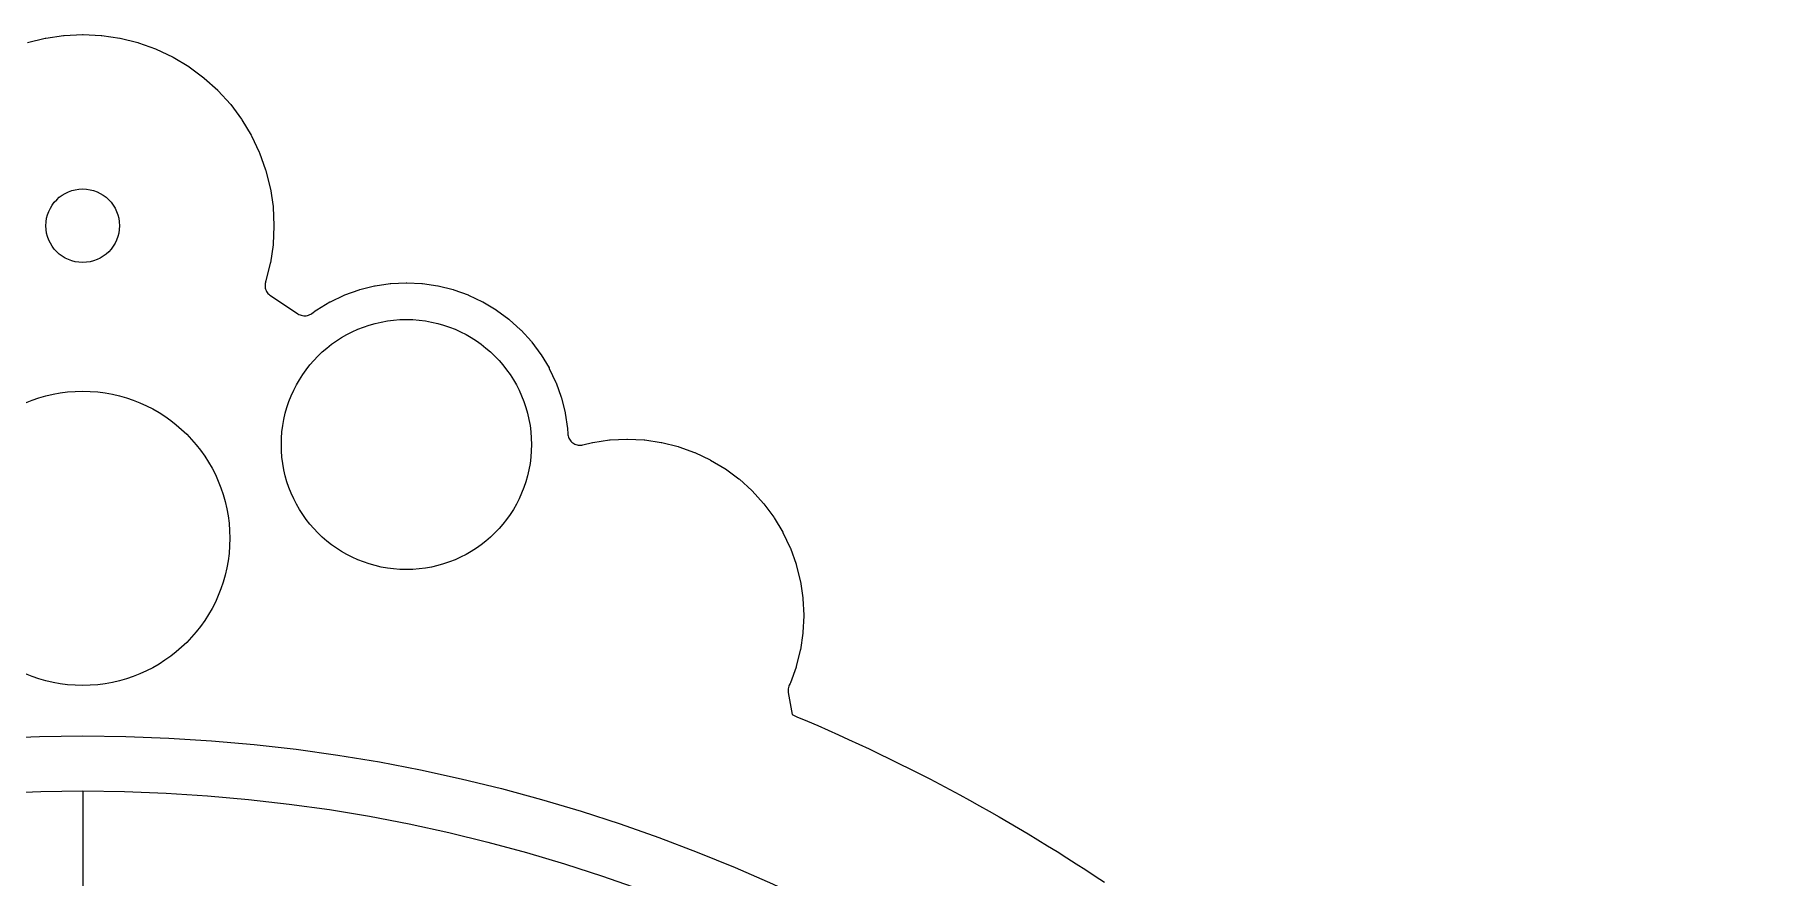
# Model space of a CAD drawing. Header units: millimetres. Extents: x -45 to 45, y -45 to 58.
# Drawn here: x -1.18 to 41, y 37.53 to 58.16 of the extents above; entities that cross this region are included whole.
import ezdxf

# ---------------------------------------------------------------- set-up
doc = ezdxf.new("R2010")
doc.units = ezdxf.units.MM
for name, color, linetype in [('CUT_INNER', 6, 'Continuous'), ('CUT_OUTER', 1, 'Continuous'), ('ENGRAVE', 7, 'Continuous'), ('ENGRAVE_FINE', 8, 'Continuous'), ('GUIDE', 3, 'Continuous')]:
    doc.layers.add(name, color=color, linetype=linetype)

msp = doc.modelspace()

# ---------------------------------------------------------------- linework, layer by layer
at = {"layer": 'CUT_INNER'}
for centre, radius in [((0, 53.4832), 0.9), ((7.92, 48.1282), 3.06), ((0, 45.8332), 3.6)]:
    msp.add_circle(centre, radius, dxfattribs=at)
at = {"layer": 'CUT_OUTER'}
msp.add_lwpolyline([(-1.3514, 57.9635), (-0.9202, 58.0715), (-0.9057, 58.0743), (-0.466, 58.1396), (-0.4514, 58.141), (-0.0074, 58.1628), (0.0074, 58.1628), (0.4514, 58.141), (0.466, 58.1396), (0.9057, 58.0743), (0.9202, 58.0715), (1.3514, 57.9635), (1.3655, 57.9592), (1.784, 57.8094), (1.7976, 57.8038), (2.1995, 57.6137), (2.2125, 57.6068), (2.5938, 57.3782), (2.606, 57.3701), (2.963, 57.1053), (2.9744, 57.0959), (3.3038, 56.7974), (3.3142, 56.787), (3.6127, 56.4576), (3.6221, 56.4462), (3.8869, 56.0892), (3.8951, 56.0769), (4.1236, 55.6956), (4.1305, 55.6827), (4.3206, 55.2808), (4.3262, 55.2672), (4.476, 54.8486), (4.4803, 54.8346), (4.5883, 54.4033), (4.5912, 54.3889), (4.6564, 53.9492), (4.6578, 53.9345), (4.6796, 53.4905), (4.6796, 53.4758), (4.6578, 53.0318), (4.6564, 53.0172), (4.5912, 52.5774), (4.5883, 52.563), (4.4803, 52.1318), (4.4739, 52.1107), (4.4741, 52.1106), (4.4695, 52.0955), (4.4638, 52.0676), (4.4608, 52.0393), (4.4605, 52.0108), (4.4629, 51.9824), (4.4679, 51.9544), (4.4757, 51.9269), (4.4859, 51.9004), (4.4987, 51.8749), (4.5138, 51.8507), (4.5311, 51.8281), (4.5505, 51.8072), (4.5718, 51.7883), (4.5948, 51.7715), (5.2643, 51.3289), (5.2907, 51.3133), (5.3184, 51.3006), (5.3473, 51.2907), (5.3771, 51.2838), (5.4074, 51.28), (5.4379, 51.2792), (5.4683, 51.2816), (5.4984, 51.2871), (5.5277, 51.2956), (5.5561, 51.307), (5.5831, 51.3212), (5.6085, 51.3382), (5.714, 51.4164), (5.7263, 51.4246), (6.047, 51.6168), (6.0599, 51.6237), (6.3979, 51.7836), (6.4115, 51.7892), (6.7635, 51.9152), (6.7776, 51.9195), (7.1403, 52.0103), (7.1547, 52.0132), (7.5246, 52.068), (7.5392, 52.0695), (7.9126, 52.0878), (7.9274, 52.0878), (8.3008, 52.0695), (8.3154, 52.068), (8.6853, 52.0132), (8.6997, 52.0103), (9.0624, 51.9195), (9.0765, 51.9152), (9.4285, 51.7892), (9.4421, 51.7836), (9.7801, 51.6237), (9.793, 51.6168), (10.1137, 51.4246), (10.126, 51.4164), (10.4263, 51.1937), (10.4377, 51.1844), (10.7147, 50.9333), (10.7251, 50.9229), (10.9762, 50.6458), (10.9855, 50.6345), (11.2082, 50.3342), (11.2164, 50.3219), (11.4086, 50.0012), (11.4156, 49.9883), (11.5754, 49.6503), (11.581, 49.6367), (11.707, 49.2846), (11.7113, 49.2706), (11.8021, 48.9079), (11.805, 48.8935), (11.8599, 48.5236), (11.8613, 48.509), (11.8668, 48.3969), (11.8697, 48.3676), (11.8754, 48.3387), (11.884, 48.3105), (11.8952, 48.2833), (11.9091, 48.2574), (11.9255, 48.2329), (11.9442, 48.2101), (11.965, 48.1893), (11.9877, 48.1706), (12.0122, 48.1543), (12.0382, 48.1404), (12.0654, 48.1291), (12.0935, 48.1206), (12.1224, 48.1148), (12.1517, 48.112), (12.1812, 48.112), (12.2105, 48.1148), (12.2393, 48.1206), (12.4701, 48.1784), (12.4845, 48.1813), (12.8893, 48.2413), (12.9039, 48.2427), (13.3126, 48.2628), (13.3274, 48.2628), (13.7361, 48.2427), (13.7507, 48.2413), (14.1555, 48.1813), (14.1699, 48.1784), (14.5669, 48.079), (14.581, 48.0747), (14.9663, 47.9368), (14.9798, 47.9312), (15.3498, 47.7562), (15.3628, 47.7493), (15.7137, 47.5389), (15.726, 47.5307), (16.0547, 47.287), (16.066, 47.2776), (16.3692, 47.0028), (16.3796, 46.9924), (16.6545, 46.6892), (16.6638, 46.6778), (16.9076, 46.3492), (16.9157, 46.3369), (17.1261, 45.9859), (17.133, 45.973), (17.308, 45.603), (17.3136, 45.5894), (17.4515, 45.2041), (17.4558, 45.1901), (17.5552, 44.7931), (17.5581, 44.7787), (17.6181, 44.3739), (17.6196, 44.3593), (17.6396, 43.9505), (17.6396, 43.9358), (17.6196, 43.5271), (17.6181, 43.5125), (17.5581, 43.1077), (17.5552, 43.0932), (17.4558, 42.6963), (17.4515, 42.6822), (17.3136, 42.2969), (17.308, 42.2833), (17.288, 42.241), (17.2764, 42.213), (17.2678, 42.1839), (17.2621, 42.1541), (17.2594, 42.1239), (17.2598, 42.0936), (17.2633, 42.0635), (17.354, 41.5189), (17.4755, 41.4681), (17.7296, 41.3601), (17.9831, 41.2506), (18.2359, 41.1394), (18.4879, 41.0268), (18.7393, 40.9126), (18.99, 40.7968), (19.24, 40.6795), (19.4892, 40.5607), (19.7377, 40.4404), (19.9855, 40.3185), (20.2325, 40.1951), (20.4788, 40.0702), (20.7242, 39.9438), (20.9689, 39.8159), (21.2129, 39.6865), (21.456, 39.5556), (21.6983, 39.4232), (21.9398, 39.2893), (22.1804, 39.1539), (22.4202, 39.0171), (22.6592, 38.8788), (22.8974, 38.739), (23.1346, 38.5978), (23.371, 38.4551), (23.6065, 38.311), (23.8412, 38.1654), (24.0749, 38.0184), (24.3077, 37.87), (24.5396, 37.7201), (24.7706, 37.5688), (25.0007, 37.4161)], dxfattribs=at)
at = {"layer": 'ENGRAVE'}
msp.add_circle((0, 0), 39.65, dxfattribs=at)
at = {"layer": 'ENGRAVE_FINE'}
msp.add_lwpolyline([(0, 39.65), (0, 33.5042)], dxfattribs=at)
at = {"layer": 'GUIDE'}
msp.add_circle((0, 0), 41, dxfattribs=at)

doc.saveas('drawing.dxf')
